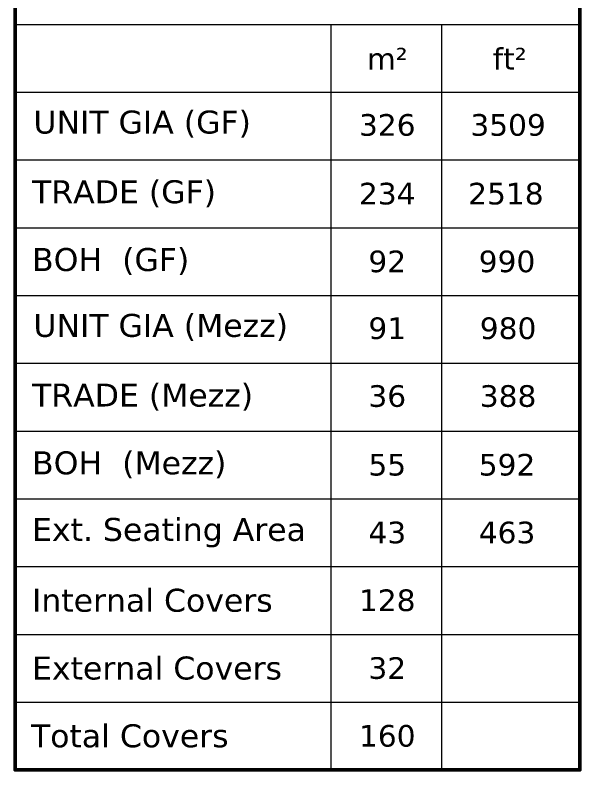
# Model space of a CAD drawing. Header units: millimetres. Extents: x -159872 to 386485, y -250577 to 158966.
# Drawn here: x -110061 to -106311, y 10559 to 15571 of the extents above; entities that cross this region are included whole.
import ezdxf

# ---------------------------------------------------------------- set-up
doc = ezdxf.new("R2010")
doc.units = ezdxf.units.MM
doc.layers.add('LDS-text-1-1', color=7, linetype='Continuous', lineweight=9)
doc.styles.add('Verdana', font='Verdana.ttf')

msp = doc.modelspace()

# ---------------------------------------------------------------- linework, layer by layer
at = {"layer": 'LDS-text-1-1', "color": 7}
for p, q in [((-110061.19027, 15509.39562), (-106311.34201, 15509.39562)), ((-107965.39417, 15509.39562), (-107965.39417, 10559.39562)), ((-107229.86747, 15509.39562), (-107229.86747, 10559.39562)), ((-110061.19027, 15059.39562), (-106311.34201, 15059.39562)), ((-107965.39417, 14946.39096), (-107965.39417, 10559.39562)), ((-110061.19027, 14609.39562), (-106311.34201, 14609.39562)), ((-110061.19027, 14609.39562), (-106311.34201, 14609.39562)), ((-110061.19027, 14609.39562), (-106311.34201, 14609.39562)), ((-110061.19027, 14159.39562), (-106311.34201, 14159.39562)), ((-110061.19027, 14159.39562), (-106311.34201, 14159.39562)), ((-110061.19027, 14159.39562), (-106311.34201, 14159.39562)), ((-110061.19027, 13709.39562), (-106311.34201, 13709.39562)), ((-110061.19027, 13709.39562), (-106311.34201, 13709.39562)), ((-110061.19027, 13259.39562), (-106311.34201, 13259.39562)), ((-110061.19027, 12809.39562), (-106311.34201, 12809.39562)), ((-110061.19027, 12809.39562), (-106311.34201, 12809.39562)), ((-110061.19027, 12359.39562), (-106311.34201, 12359.39562)), ((-110061.19027, 11909.39562), (-106311.34201, 11909.39562)), ((-110061.19027, 11459.39562), (-107965.39417, 11459.39562)), ((-110061.19027, 11459.39562), (-106311.34201, 11459.39562)), ((-110061.19027, 11009.39562), (-107965.39417, 11009.39562)), ((-110061.19027, 11009.39562), (-106311.34201, 11009.39562)), ((-110061.19027, 10559.39562), (-106311.34201, 10559.39562))]:
    msp.add_line(p, q, dxfattribs=at)
at = {"layer": 'LDS-text-1-1', "color": 7, "lineweight": 50, "flags": 128}
msp.add_lwpolyline([(-110061.19027, 15959.39562), (-106311.34201, 15959.39562), (-106311.34201, 10559.39562), (-107965.39417, 10559.39562), (-110061.19027, 10559.39562)], close=True, dxfattribs=at)

# ---------------------------------------------------------------- texts
at = {"layer": 'LDS-text-1-1', "color": 7, "style": 'Verdana'}
for s, insert, char_height, attachment_point, line_spacing_factor in [('m²', (-107590.39417, 15281.0409), 143.498663, 5, 1.086224), ('ft²', (-106777.48156, 15281.0409), 143.498663, 5, 1.086224), ('UNIT GIA (GF) ', (-109939.84625, 14847.07601), 152.4635036, 4, 1.083068), ('326', (-107590.39417, 14840.57438), 143.498663, 5, 1.086224), ('3509', (-106788.1463, 14840.57438), 143.498663, 5, 1.086224), ('TRADE (GF)', (-109948.69027, 14384.39562), 152.463504, 4, 1.083068), ('234', (-107590.39417, 14384.39562), 143.498663, 5, 1.086224), ('2518', (-106802.68801, 14384.39562), 143.498663, 5, 1.086224), ('BOH  (GF)', (-109948.69027, 13934.39562), 152.463504, 4, 1.083068), ('92', (-107590.39417, 13934.39562), 143.498663, 5, 1.086224), ('990', (-106795.23353, 13934.39562), 143.498663, 5, 1.086224), ('UNIT GIA (Mezz) ', (-109939.84625, 13497.07601), 152.4635036, 4, 1.083068), ('91', (-107590.39417, 13490.57438), 143.498663, 5, 1.086224), ('980', (-106788.1463, 13490.57438), 143.498663, 5, 1.086224), ('TRADE (Mezz)', (-109948.69027, 13034.39562), 152.4635036, 4, 1.083068), ('36', (-107590.39417, 13040.57438), 143.498663, 5, 1.086224), ('388', (-106788.1463, 13040.57438), 143.498663, 5, 1.086224), ('BOH  (Mezz)', (-109948.69027, 12584.39562), 152.4635036, 4, 1.083068), ('55', (-107590.39417, 12584.39562), 143.498663, 5, 1.086224), ('592', (-106795.23353, 12584.39562), 143.498663, 5, 1.086224), ('Ext. Seating Area ', (-109948.69027, 12134.39562), 152.4635036, 4, 1.083068), ('43', (-107590.39417, 12134.39562), 143.498663, 5, 1.086224), ('463', (-106795.23353, 12134.39562), 143.498663, 5, 1.086224), ('Internal Covers', (-109948.69027, 11684.39562), 152.4635036, 4, 1.083068), ('128', (-107590.39417, 11684.39562), 143.498663, 5, 1.086224), ('External Covers', (-109948.69027, 11234.39562), 152.4635036, 4, 1.083068), ('32', (-107590.39417, 11234.39562), 143.498663, 5, 1.086224), ('Total Covers', (-109955.79569, 10784.39562), 152.4635036, 4, 1.083068), ('160', (-107590.39417, 10784.39562), 143.498663, 5, 1.086224)]:
    msp.add_mtext(s, dxfattribs=dict(at, insert=insert, char_height=char_height, attachment_point=attachment_point, line_spacing_factor=line_spacing_factor))

doc.saveas('drawing.dxf')
